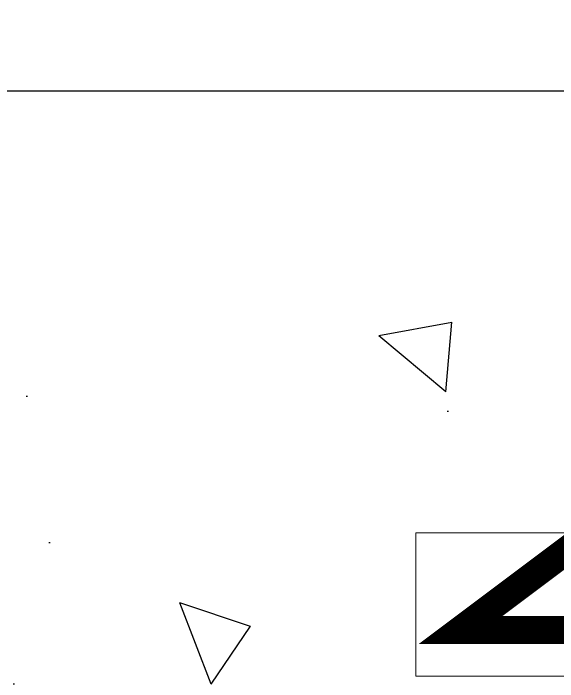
# Model space of a CAD drawing. Header units: inches. Extents: x 535 to 647, y 52 to 81.
# Drawn here: x 547.533 to 548.701, y 79.392 to 80.826 of the extents above; entities that cross this region are included whole.
import ezdxf

# ---------------------------------------------------------------- set-up
doc = ezdxf.new("R2010")
doc.units = ezdxf.units.IN
doc.header["$MEASUREMENT"] = 0
doc.layers.get('Defpoints').update_dxf_attribs({"color": 103})
doc.layers.add('BP Others', color=190, linetype='Continuous', lineweight=0)
doc.layers.add('Metal', color=17, linetype='Continuous', true_color=0x803345)

msp = doc.modelspace()

# ---------------------------------------------------------------- hatches: boundary and pattern name
at = {"layer": 'BP Others', "linetype": 'Continuous', "lineweight": -2}
h = msp.add_hatch(dxfattribs=at)
h.set_pattern_fill('AR-CONC', color=256, scale=0.25, angle=90, style=0)
h.set_pattern_definition([(140, (468.3808, 52.8914), (0.15688, 1.79315), [0.1875, -2.0625]), (85, (468.3808, 52.8914), (-1.88048, -0.346878), [0.15, -1.65]), (190.4514, (468.3939, 53.0408), (-1.7236, 1.446272), [0.15935, -1.752855]), (136.1842, (467.8808, 52.8914), (0.4138, 2.668103), [0.28125, -3.09375]), (186.6356, (467.9153, 53.1137), (-2.435297, 2.336655), [0.239026, -2.629284]), (81.1842, (467.8808, 52.8914), (-2.4353, 2.336655), [0.225, -2.475]), (111, (468.0058, 53.1414), (1.006547, 1.492268), [0.1875, -2.0625]), (56, (468.0058, 53.1414), (-1.812875, 0.608288), [0.15, -1.65]), (161.4514, (468.0897, 53.2657), (-0.806328, 2.100556), [0.15935, -1.752855]), (127.5, (468.3808, 52.8914), (-0.8322346, 0.0303996), [0, -1.63, 0, -1.675, 0, -1.65625]), (97.5, (468.3808, 52.8914), (-0.986029, 0.657674), [0, -0.955, 0, -1.5925, 0, -0.63125]), (57.5, (468.3808, 52.3339), (0.056387, 1.334556), [0, -0.625, 0, -1.95, 0, -2.5875]), (47.5, (468.3808, 52.0839), (-0.250262, 1.457965), [0, -0.8125, 0, -1.295, 0, -1.8375])])
h.paths.add_polyline_path([(567.4594, 60.4562), (567.4594, 63.9762), (553.1472, 63.9762), (553.1472, 68.6071), (549.3163, 68.6071), (549.3163, 79.4035), (548.3964, 79.4035), (548.3964, 79.7112), (549.3163, 79.7112), (549.3163, 80.2765), (546.9162, 80.2765), (546.7162, 79.727), (546.3162, 80.826), (546.1162, 80.2765), (546.2199, 80.2765), (546.2199, 64.1777), (546.2199, 60.4562)])

# ---------------------------------------------------------------- linework, layer by layer
at = {"layer": 'BP Others'}
for p, q in [((548.3964, 79.7112), (549.3163, 79.7112)), ((548.3964, 79.7112), (548.3964, 79.4035)), ((548.3964, 79.4035), (549.3163, 79.4035))]:
    msp.add_line(p, q, dxfattribs=at)
at = {"layer": 'Defpoints'}
msp.add_lwpolyline([(545.7651, 80.6599), (593.6917, 80.6599), (593.6917, 57.6294), (545.7651, 57.6294)], close=True, dxfattribs=at)
at = {"layer": 'Metal', "flags": 128}
msp.add_lwpolyline([(548.7321, 79.6826, 0.06, 0.06, 0), (548.4921, 79.5026, 0.06, 0.06, 0), (549.7088, 79.5026, 0.06, 0.06, 0), (550.6207, 78.6837, 0.0625, 0.0625, 0), (550.6207, 74.5371, 0.0947, 0.0947, 0), (554.433, 74.5371, 0.0947, 0.0947, 0), (555.0959, 73.8743, 0.0947, 0.0947, -1), (554.9065, 73.6849, 0.0947, 0.0947, 0), (554.433, 74.1584, 0, 0, 0)], format="xyseb", dxfattribs=at)

doc.saveas('drawing.dxf')
